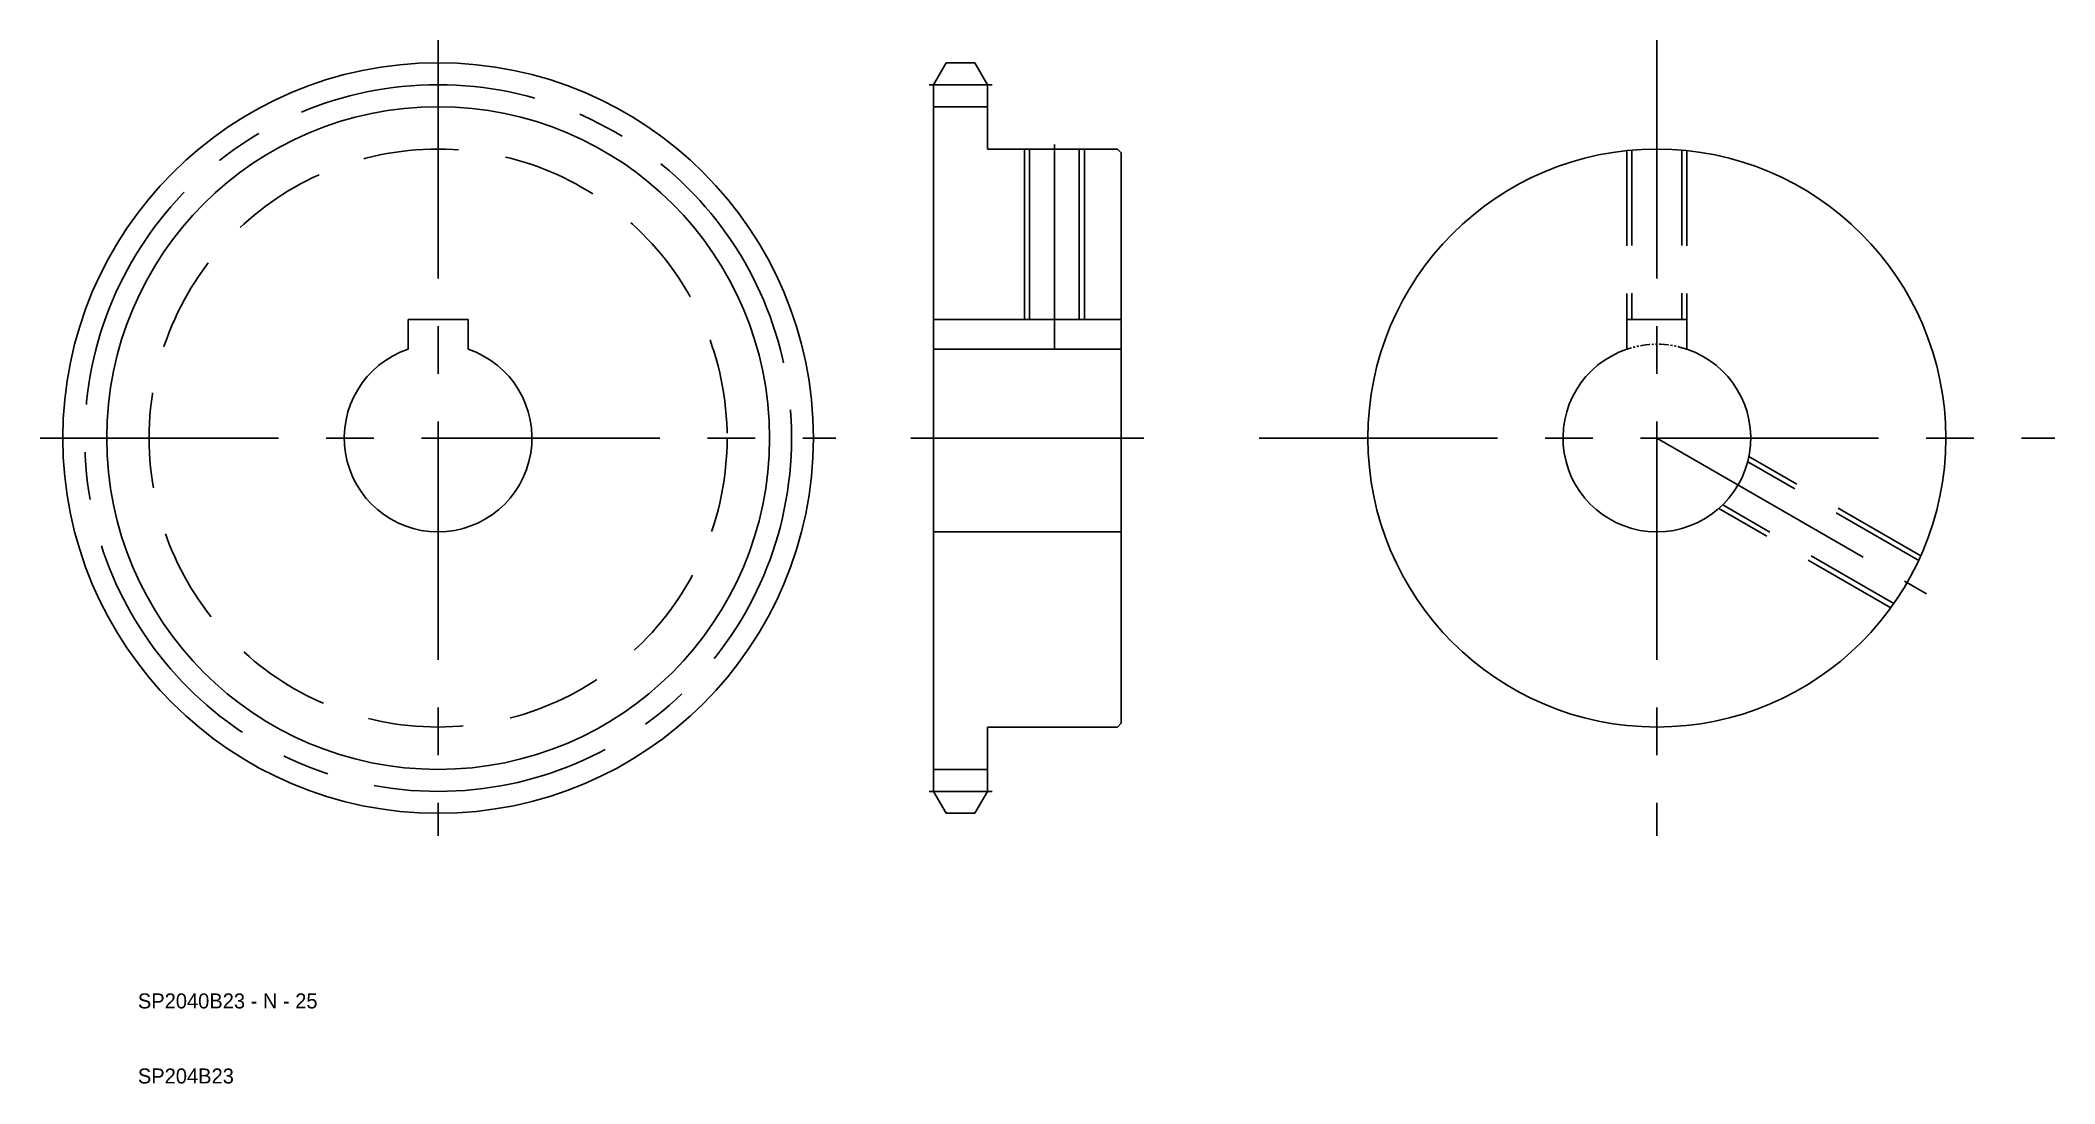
# Model space of a CAD drawing. Extents: x 88 to 356, y 80 to 219.
import ezdxf

# ---------------------------------------------------------------- set-up
doc = ezdxf.new("R2010")
doc.units = 0
for name, pattern in [('CENTER', [50.8, 31.75, -6.35, 6.35, -6.35]), ('DASHED', [19.05, 12.7, -6.35]), ('PHANTOM', [2.5, 1.25, -0.25, 0.25, -0.25, 0.25, -0.25])]:
    doc.linetypes.add(name, pattern=pattern)
doc.layers.get('0').update_dxf_attribs({"linetype": 'CONTINUOUS'})
doc.layers.add('CENTER', color=1, linetype='CENTER')

msp = doc.modelspace()

# ---------------------------------------------------------------- linework, layer by layer
at = {"color": 7, "linetype": 'CONTINUOUS'}
for p, q in [((206.81, 213.31), (208.5, 216.24)), ((208.5, 216.24), (212.32, 216.24)), ((214.01, 213.31), (212.32, 216.24)), ((206.81, 213.31), (206.81, 119.16)), ((214.01, 213.31), (214.01, 204.74)), ((206.81, 210.39), (214.01, 210.39)), ((214.01, 204.74), (231.31, 204.74)), ((219.58, 204.74), (219.58, 182.04)), ((226.23, 204.74), (226.23, 182.04)), ((231.31, 204.74), (231.81, 204.24)), ((231.81, 204.24), (231.81, 128.24)), ((136.81, 182.04), (144.81, 182.04)), ((136.81, 178.08), (136.81, 182.04)), ((144.81, 178.08), (144.81, 182.04)), ((206.81, 182.04), (231.81, 182.04)), ((299.18, 178.08), (299.18, 182.04)), ((299.18, 182.04), (307.18, 182.04)), ((307.18, 178.08), (307.18, 182.04)), ((206.81, 178.08), (231.81, 178.08)), ((206.81, 153.74), (231.81, 153.74)), ((214.01, 127.74), (231.31, 127.74)), ((214.01, 119.16), (214.01, 127.74)), ((231.81, 128.24), (231.31, 127.74)), ((206.81, 122.09), (214.01, 122.09)), ((206.81, 119.16), (208.5, 116.24)), ((214.01, 119.16), (212.32, 116.24)), ((208.5, 116.24), (212.32, 116.24))]:
    msp.add_line(p, q, dxfattribs=at)
at = {"color": 3, "linetype": 'CONTINUOUS'}
for p, q in [((218.91, 204.74), (218.91, 182.04)), ((226.91, 204.74), (226.91, 182.04))]:
    msp.add_line(p, q, dxfattribs=at)
at = {"color": 3, "linetype": 'DASHED'}
for p, q in [((299.18, 204.53), (299.18, 182.04)), ((299.86, 204.6), (299.86, 182.04)), ((306.51, 204.6), (306.51, 182.04)), ((307.18, 204.53), (307.18, 182.04)), ((338.35, 150.56), (315.44, 163.78)), ((338.06, 149.94), (315.28, 163.09)), ((334.35, 143.63), (311.44, 156.85)), ((334.74, 144.18), (311.96, 157.34))]:
    msp.add_line(p, q, dxfattribs=at)
at = {"color": 7, "linetype": 'CONTINUOUS'}
for centre, radius in [((140.81, 166.24), 50), ((303.18, 166.24), 38.5)]:
    msp.add_circle(centre, radius, dxfattribs=at)
at = {"color": 3, "linetype": 'CONTINUOUS'}
msp.add_circle((140.81, 166.24), 44.15, dxfattribs=at)
at = {"color": 3, "linetype": 'DASHED'}
msp.add_circle((140.81, 166.24), 38.5, dxfattribs=at)
at = {"color": 7, "linetype": 'CONTINUOUS'}
for centre in [(140.81, 166.24), (303.18, 166.24)]:
    msp.add_arc(centre, 12.5, 108.6629, 71.3371, dxfattribs=at)
at = {"color": 3, "linetype": 'PHANTOM'}
msp.add_arc((303.18, 166.24), 12.5, 71.3371, 108.6629, dxfattribs=at)
at = {"layer": 'CENTER', "color": 1, "linetype": 'CENTER'}
for p, q in [((140.81, 219.24), (140.81, 113.24)), ((303.18, 219.24), (303.18, 113.24)), ((206.21, 213.31), (214.61, 213.31)), ((222.91, 205.34), (222.91, 178.14)), ((87.81, 166.24), (193.81, 166.24)), ((203.81, 166.24), (234.81, 166.24)), ((250.18, 166.24), (356.18, 166.24)), ((303.18, 166.24), (339.12, 145.49)), ((206.21, 119.16), (214.61, 119.16))]:
    msp.add_line(p, q, dxfattribs=at)
msp.add_circle((140.81, 166.24), 47.08, dxfattribs=at)

# ---------------------------------------------------------------- texts
at = {"color": 7, "linetype": 'CONTINUOUS'}
for s, p in [('SP2040B23 - N - 25', (100.81, 90.24)), ('SP204B23', (100.81, 80.24))]:
    msp.add_text(s, height=2, dxfattribs=at).set_placement(p)

doc.saveas('drawing.dxf')
